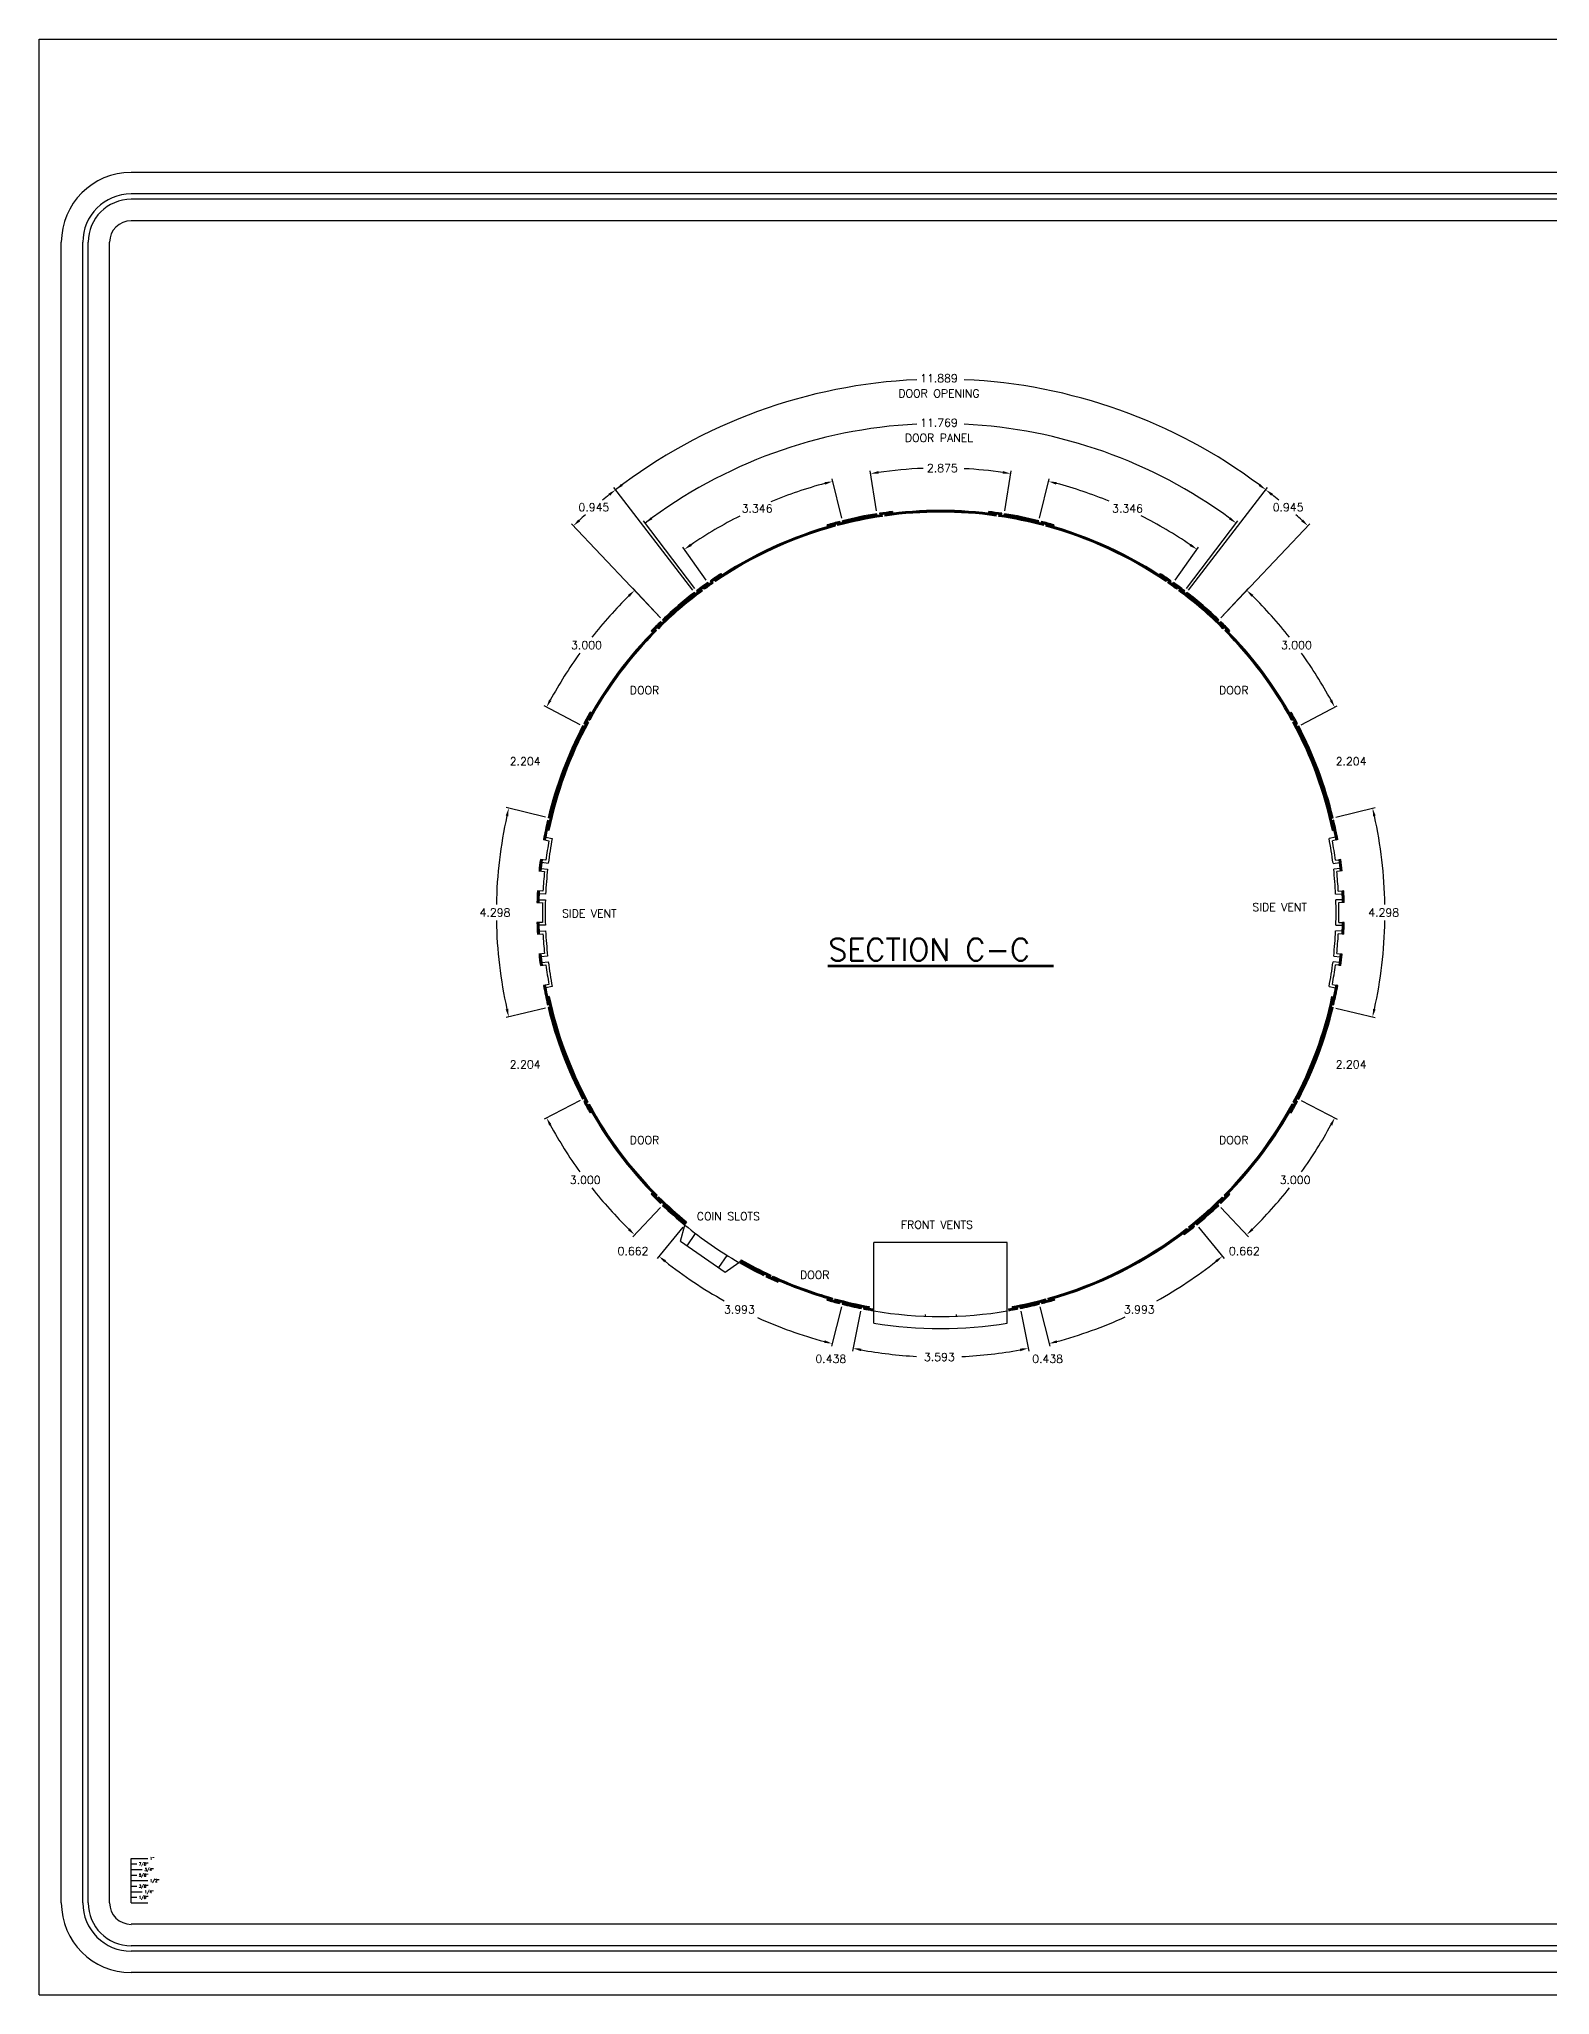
# Model space of a CAD drawing. Extents: x 0 to 68, y 0 to 44.
# Drawn here: x 0 to 34, y 0 to 44 of the extents above; entities that cross this region are included whole.
import ezdxf
from ezdxf.enums import TextEntityAlignment as Align

# ---------------------------------------------------------------- set-up
doc = ezdxf.new("R2010")
doc.units = 0
doc.layers.get('0').update_dxf_attribs({"linetype": 'CONTINUOUS'})
for name, color, linetype in [('BODY_PANELS', 2, 'CONTINUOUS'), ('DIMENSIONS', 1, 'CONTINUOUS'), ('FORM', 5, 'CONTINUOUS'), ('INNER_SKIN', 7, 'CONTINUOUS'), ('OUTER_SKIN', 7, 'CONTINUOUS'), ('OUTER_SKIN_PANELS', 2, 'CONTINUOUS')]:
    doc.layers.add(name, color=color, linetype=linetype)
doc.styles.get("Standard").update_dxf_attribs({"font": 'simplex.shx'})

msp = doc.modelspace()

# ---------------------------------------------------------------- linework, layer by layer
for p, q in [((0, 0), (0, 44)), ((0, 44), (68, 44)), ((2.071, 2.071), (2.071, 3.071)), ((2.071, 3.071), (2.446, 3.071)), ((2.071, 2.946), (2.196, 2.946)), ((2.071, 2.821), (2.321, 2.821)), ((2.071, 2.696), (2.196, 2.696)), ((2.071, 2.571), (2.446, 2.571)), ((2.071, 2.446), (2.196, 2.446)), ((2.071, 2.321), (2.321, 2.321)), ((2.071, 2.196), (2.196, 2.196)), ((2.071, 2.071), (2.446, 2.071)), ((0, 0), (68, 0))]:
    msp.add_line(p, q)
at = {"layer": 'BODY_PANELS'}
for p, q in [((11.442, 26.425), (11.481, 26.416)), ((29.136, 26.425), (29.097, 26.416)), ((11.351, 25.99), (11.474, 25.967)), ((11.402, 26.044), (11.547, 26.017)), ((29.176, 26.044), (29.031, 26.017)), ((29.227, 25.99), (29.104, 25.967)), ((11.405, 25.528), (11.281, 25.544)), ((29.173, 25.528), (29.297, 25.544)), ((11.25, 25.285), (11.374, 25.272)), ((11.257, 25.348), (11.257, 25.347)), ((11.273, 25.482), (11.272, 25.482)), ((11.297, 25.343), (11.443, 25.328)), ((11.459, 25.457), (11.312, 25.477)), ((29.119, 25.457), (29.265, 25.477)), ((29.281, 25.343), (29.134, 25.328)), ((29.328, 25.285), (29.203, 25.272)), ((29.305, 25.482), (29.305, 25.482)), ((29.321, 25.348), (29.321, 25.347)), ((11.34, 24.829), (11.215, 24.836)), ((11.399, 24.763), (11.252, 24.771)), ((29.179, 24.763), (29.326, 24.771)), ((29.238, 24.829), (29.363, 24.836)), ((11.205, 24.575), (11.33, 24.572)), ((11.246, 24.637), (11.394, 24.633)), ((29.331, 24.637), (29.184, 24.633)), ((29.373, 24.575), (29.248, 24.572)), ((11.33, 24.128), (11.205, 24.124)), ((11.215, 23.864), (11.34, 23.871)), ((11.394, 24.067), (11.246, 24.063)), ((11.252, 23.929), (11.399, 23.937)), ((29.326, 23.929), (29.179, 23.937)), ((29.184, 24.067), (29.331, 24.063)), ((29.363, 23.864), (29.238, 23.871)), ((29.248, 24.128), (29.373, 24.124)), ((11.374, 23.427), (11.25, 23.415)), ((11.443, 23.372), (11.297, 23.357)), ((29.134, 23.372), (29.281, 23.357)), ((29.203, 23.427), (29.328, 23.415)), ((11.281, 23.156), (11.405, 23.172)), ((11.312, 23.223), (11.459, 23.242)), ((29.265, 23.223), (29.119, 23.242)), ((29.297, 23.156), (29.173, 23.172)), ((11.474, 22.733), (11.351, 22.71)), ((11.547, 22.683), (11.402, 22.656)), ((29.031, 22.683), (29.176, 22.656)), ((29.104, 22.733), (29.227, 22.71)), ((11.442, 22.275), (11.481, 22.284)), ((29.136, 22.275), (29.097, 22.284)), ((14.437, 16.956), (14.532, 17.319)), ((14.437, 16.956), (15.443, 16.261)), ((14.586, 16.853), (14.775, 17.127)), ((18.789, 15.112), (18.789, 16.925)), ((21.789, 16.925), (18.789, 16.925)), ((21.789, 15.112), (21.789, 16.925)), ((15.294, 16.364), (15.483, 16.638)), ((15.443, 16.261), (15.749, 16.478))]:
    msp.add_line(p, q, dxfattribs=at)
for centre, radius, start, end in [((20.289, 24.35), 9.087, 166.8001, 169.6049), ((20.289, 24.35), 9.047, 166.8001, 169.2091), ((20.289, 24.35), 9.047, 10.7909, 13.1999), ((20.289, 24.35), 9.087, 10.3951, 13.1999), ((20.289, 24.35), 9.087, 169.2109, 169.6049), ((20.289, 24.35), 8.962, 169.6049, 172.4486), ((20.289, 24.35), 8.899, 169.2026, 172.851), ((20.289, 24.35), 8.899, 7.149, 10.7974), ((20.289, 24.35), 8.962, 7.5514, 10.3951), ((20.289, 24.35), 9.087, 10.3951, 10.7891), ((20.289, 24.35), 9.087, 172.4486, 174.0916), ((20.289, 24.35), 9.087, 5.9084, 7.5514), ((20.289, 24.35), 9.047, 172.8444, 173.6957), ((20.289, 24.35), 8.962, 174.0916, 176.9352), ((20.289, 24.35), 8.899, 173.6892, 177.3376), ((20.289, 24.35), 8.899, 2.6624, 6.3108), ((20.289, 24.35), 8.962, 3.0648, 5.9084), ((20.289, 24.35), 9.047, 6.3043, 7.1556), ((20.289, 24.35), 9.087, 176.9352, 178.5782), ((20.289, 24.35), 9.047, 177.331, 178.1824), ((20.289, 24.35), 9.047, 1.8176, 2.669), ((20.289, 24.35), 9.087, 1.4218, 3.0648), ((20.289, 24.35), 8.962, 178.5782, 181.4218), ((20.289, 24.35), 8.899, 178.1758, 181.8242), ((20.289, 24.35), 8.899, 358.1758, 1.8242), ((20.289, 24.35), 8.962, 358.5782, 1.4218), ((20.289, 24.35), 9.087, 181.4218, 183.0648), ((20.289, 24.35), 9.047, 181.8176, 182.669), ((20.289, 24.35), 8.962, 183.0648, 185.9084), ((20.289, 24.35), 8.899, 182.6624, 186.3108), ((20.289, 24.35), 8.899, 353.6892, 357.3376), ((20.289, 24.35), 8.962, 354.0916, 356.9352), ((20.289, 24.35), 9.047, 357.331, 358.1824), ((20.289, 24.35), 9.087, 356.9352, 358.5782), ((20.289, 24.35), 9.087, 185.9084, 187.5514), ((20.289, 24.35), 9.047, 186.3043, 187.1556), ((20.289, 24.35), 9.047, 352.8444, 353.6957), ((20.289, 24.35), 9.087, 352.4486, 354.0916), ((20.289, 24.35), 8.962, 187.5514, 190.3951), ((20.289, 24.35), 8.899, 187.149, 190.7974), ((20.289, 24.35), 8.899, 349.2026, 352.851), ((20.289, 24.35), 8.962, 349.6049, 352.4486), ((20.289, 24.35), 9.087, 190.3951, 193.1999), ((20.289, 24.35), 9.087, 190.3951, 190.7891), ((20.289, 24.35), 9.047, 190.7909, 193.1999), ((20.289, 24.35), 9.047, 346.8001, 349.2091), ((20.289, 24.35), 9.087, 346.8001, 349.6049), ((20.289, 24.35), 9.087, 349.2109, 349.6049), ((20.289, 24.35), 9.087, 230.6856, 240.0277), ((20.289, 24.35), 9.087, 260.4986, 279.5014), ((20.289, 24.202), 9.213, 260.6298, 279.3702)]:
    msp.add_arc(centre, radius, start, end, dxfattribs=at)
at = {"layer": 'DIMENSIONS'}
for p, q in [((14.711, 31.602), (12.935, 33.912)), ((14.711, 31.602), (12.935, 33.912)), ((18.066, 33.225), (17.844, 34.111)), ((18.844, 33.385), (18.7, 34.286)), ((21.733, 33.385), (21.878, 34.286)), ((22.512, 33.225), (22.734, 34.111)), ((25.867, 31.602), (27.643, 33.912)), ((25.867, 31.602), (27.643, 33.912)), ((13.987, 30.983), (11.98, 33.095)), ((14.759, 31.639), (13.603, 33.163)), ((25.819, 31.639), (26.975, 33.163)), ((26.591, 30.983), (28.598, 33.095)), ((15.014, 31.826), (14.487, 32.572)), ((25.564, 31.826), (26.09, 32.572)), ((13.987, 30.983), (13.358, 31.645)), ((26.591, 30.983), (27.22, 31.645)), ((12.174, 28.576), (11.364, 28.997)), ((28.404, 28.576), (29.214, 28.997)), ((11.395, 26.498), (10.508, 26.712)), ((29.183, 26.498), (30.07, 26.712)), ((17.752, 23.169), (22.826, 23.169)), ((17.752, 23.137), (22.826, 23.137)), ((11.395, 22.202), (10.508, 21.987)), ((29.183, 22.202), (30.07, 21.987)), ((12.174, 20.124), (11.364, 19.702)), ((28.404, 20.124), (29.214, 19.702)), ((13.987, 17.717), (13.358, 17.055)), ((26.591, 17.717), (27.22, 17.055)), ((14.487, 17.275), (13.908, 16.569)), ((26.091, 17.275), (26.669, 16.569)), ((18.057, 15.477), (17.834, 14.591)), ((22.521, 15.477), (22.744, 14.591)), ((18.488, 15.379), (18.308, 14.484)), ((22.09, 15.379), (22.27, 14.484))]:
    msp.add_line(p, q, dxfattribs=at)
for radius, start, end in [(12, 92.5774, 127.5644), (12, 53.2951, 87.4707), (11, 92.8119, 127.1852), (11, 53.7524, 87.2406), (10, 92.2665, 98.0525), (10, 81.9475, 86.9526), (10, 105.0947, 112.483), (10, 67.717, 74.9053), (12, 128.4238, 129.349), (12, 50.651, 51.5762), (12, 131.7733, 132.6765), (10, 116.877, 124.176), (10, 55.824, 63.1552), (12, 47.3235, 48.2267), (10, 134.5673, 141.7124), (10, 38.2876, 45.4327), (10, 144.2952, 151.4622), (10, 28.5378, 35.7048), (10, 167.4523, 178.9686), (10, 1.0314, 12.5477), (10, 181.0314, 192.5477), (10, 347.4523, 358.9686), (10, 208.541, 215.7079), (10, 324.2921, 331.459), (10, 218.2908, 225.4358), (10, 314.5642, 321.7092), (10, 231.6786, 240.8333), (10, 299.099, 308.3214), (10, 245.6565, 254.8485), (10, 285.1515, 294.554), (10, 259.6789, 266.8943), (10, 272.7172, 280.3211)]:
    msp.add_arc((20.289, 24.35), radius, start, end, dxfattribs=at)
for points in [[(13.135, 33.947), (13.098, 33.995), (12.973, 33.862)], [(17.677, 34.034), (17.692, 33.976), (17.859, 34.05)], [(18.893, 34.222), (18.884, 34.281), (18.71, 34.225)], [(21.694, 34.281), (21.685, 34.222), (21.868, 34.225)], [(22.885, 33.976), (22.901, 34.034), (22.719, 34.05)], [(27.479, 33.995), (27.443, 33.947), (27.605, 33.862)], [(12.813, 33.775), (12.85, 33.728), (12.973, 33.862)], [(27.728, 33.728), (27.765, 33.775), (27.605, 33.862)], [(12.175, 33.15), (12.134, 33.194), (12.023, 33.049)], [(13.803, 33.197), (13.767, 33.245), (13.641, 33.113)], [(26.811, 33.245), (26.775, 33.197), (26.937, 33.113)], [(28.444, 33.194), (28.403, 33.15), (28.555, 33.049)], [(14.689, 32.598), (14.654, 32.648), (14.524, 32.521)], [(25.923, 32.648), (25.889, 32.598), (26.054, 32.521)], [(13.251, 31.496), (13.292, 31.453), (13.401, 31.599)], [(27.285, 31.453), (27.327, 31.496), (27.177, 31.599)], [(11.53, 29.113), (11.477, 29.141), (11.419, 28.968)], [(29.1, 29.141), (29.047, 29.113), (29.158, 28.968)], [(10.499, 26.529), (10.557, 26.516), (10.568, 26.698)], [(30.021, 26.516), (30.079, 26.529), (30.009, 26.698)], [(10.557, 22.184), (10.499, 22.171), (10.568, 22.002)], [(30.079, 22.171), (30.021, 22.184), (30.009, 22.002)], [(11.478, 19.558), (11.531, 19.586), (11.42, 19.731)], [(29.047, 19.586), (29.1, 19.558), (29.158, 19.731)], [(13.293, 17.247), (13.251, 17.204), (13.401, 17.1)], [(27.327, 17.204), (27.285, 17.247), (27.177, 17.1)], [(14.069, 16.481), (14.107, 16.528), (13.948, 16.617)], [(26.471, 16.528), (26.508, 16.481), (26.63, 16.617)], [(17.683, 14.727), (17.668, 14.669), (17.849, 14.652)], [(18.492, 14.482), (18.503, 14.541), (18.32, 14.546)], [(22.075, 14.541), (22.086, 14.482), (22.257, 14.546)], [(22.91, 14.669), (22.895, 14.727), (22.728, 14.652)]]:
    msp.add_solid(points, dxfattribs=at)
at = {"layer": 'FORM'}
for p, q in [((65.929, 41), (2.071, 41)), ((65.929, 40.516), (2.071, 40.516)), ((65.929, 40.396), (2.071, 40.396)), ((65.929, 39.912), (2.071, 39.912)), ((0.5, 2.071), (0.5, 39.429)), ((0.984, 2.071), (0.984, 39.429)), ((1.104, 2.071), (1.104, 39.429)), ((1.588, 2.071), (1.588, 39.429)), ((65.929, 1.588), (2.071, 1.588)), ((65.929, 1.104), (2.071, 1.104)), ((65.929, 0.984), (2.071, 0.984)), ((65.929, 0.5), (2.071, 0.5))]:
    msp.add_line(p, q, dxfattribs=at)
for centre, radius, start, end in [((2.071, 39.429), 1.571, 90, 180), ((2.071, 39.429), 1.088, 90, 180), ((2.071, 39.429), 0.967, 90, 180), ((2.071, 39.429), 0.484, 90, 180), ((2.071, 2.071), 1.571, 180, 270), ((2.071, 2.071), 1.088, 180, 270), ((2.071, 2.071), 0.967, 180, 270), ((2.071, 2.071), 0.484, 180, 270)]:
    msp.add_arc(centre, radius, start, end, dxfattribs=at)
at = {"layer": 'INNER_SKIN'}
for p, q in [((17.919, 33.04), (17.908, 33.079)), ((17.977, 33.056), (17.966, 33.094)), ((18.977, 33.261), (18.971, 33.301)), ((19.031, 33.31), (19.036, 33.27)), ((21.542, 33.27), (21.547, 33.31)), ((21.601, 33.261), (21.607, 33.301)), ((22.601, 33.056), (22.611, 33.094)), ((22.669, 33.079), (22.659, 33.04)), ((15.172, 31.763), (15.15, 31.796)), ((15.199, 31.83), (15.222, 31.797)), ((25.356, 31.797), (25.378, 31.83)), ((25.405, 31.763), (25.428, 31.796)), ((14.927, 31.587), (14.903, 31.62)), ((14.975, 31.623), (14.951, 31.655)), ((25.603, 31.623), (25.627, 31.655)), ((25.651, 31.587), (25.675, 31.62)), ((13.894, 30.694), (13.866, 30.722)), ((13.936, 30.736), (13.908, 30.764)), ((26.641, 30.736), (26.67, 30.764)), ((26.712, 30.722), (26.684, 30.694)), ((12.362, 28.628), (12.327, 28.647)), ((12.356, 28.7), (12.391, 28.681)), ((28.187, 28.681), (28.222, 28.7)), ((28.215, 28.628), (28.251, 28.647)), ((11.473, 26.197), (11.434, 26.205)), ((29.105, 26.197), (29.144, 26.205)), ((11.482, 22.458), (11.443, 22.45)), ((29.096, 22.459), (29.135, 22.45)), ((12.353, 20.089), (12.318, 20.07)), ((12.346, 20.017), (12.381, 20.037)), ((28.231, 20.017), (28.196, 20.036)), ((28.225, 20.089), (28.26, 20.07)), ((13.908, 17.993), (13.879, 17.965)), ((13.95, 17.951), (13.922, 17.922)), ((26.627, 17.95), (26.656, 17.922)), ((26.67, 17.992), (26.698, 17.964)), ((14.571, 17.39), (14.546, 17.359)), ((25.821, 17.241), (25.845, 17.21)), ((25.868, 17.278), (25.892, 17.247)), ((15.801, 16.54), (15.781, 16.505)), ((16.464, 16.195), (16.447, 16.159)), ((16.501, 16.133), (16.518, 16.17)), ((17.854, 15.678), (17.843, 15.639)), ((17.911, 15.662), (17.901, 15.623)), ((18.682, 15.487), (18.675, 15.448)), ((21.895, 15.487), (21.902, 15.447)), ((22.647, 15.657), (22.658, 15.618)), ((22.716, 15.634), (22.705, 15.673))]:
    msp.add_line(p, q, dxfattribs=at)
for radius, start, end in [(9.047, 105.2546, 124.2315), (9.027, 105.2546, 124.2315), (9.008, 105.2546, 124.2315), (9.047, 98.3746, 104.8737), (9.027, 98.3746, 104.8737), (9.008, 98.3746, 104.8737), (9.047, 82.0062, 97.9938), (9.027, 82.0062, 97.9938), (9.008, 82.0062, 97.9938), (9.008, 75.1263, 81.6254), (9.027, 75.1263, 81.6254), (9.047, 75.1263, 81.6254), (9.008, 55.7685, 74.7454), (9.027, 55.7685, 74.7454), (9.047, 55.7685, 74.7454), (9.047, 124.6123, 126.1546), (9.027, 124.6123, 126.1546), (9.008, 124.6123, 126.1546), (9.008, 53.8454, 55.3877), (9.027, 53.8454, 55.3877), (9.047, 53.8454, 55.3877), (9.047, 126.5354, 134.8488), (9.027, 126.5354, 134.8488), (9.008, 126.5354, 134.8488), (9.008, 45.1512, 53.4646), (9.027, 45.1512, 53.4646), (9.047, 45.1512, 53.4646), (9.047, 135.2296, 151.2617), (9.027, 135.2296, 151.2617), (9.008, 135.2296, 151.2617), (9.008, 28.7383, 44.7704), (9.027, 28.7383, 44.7704), (9.047, 28.7383, 44.7704), (9.047, 151.6425, 168.1696), (9.027, 151.6425, 168.1696), (9.008, 151.6425, 168.1696), (9.008, 11.8304, 28.3575), (9.027, 11.8304, 28.3575), (9.047, 11.8304, 28.3575), (9.047, 192.1224, 208.2306), (9.027, 192.1224, 208.2306), (9.008, 192.1224, 208.2306), (9.008, 331.7648, 347.8793), (9.027, 331.7648, 347.8793), (9.047, 331.7648, 347.8793), (9.047, 208.6114, 224.8909), (9.027, 208.6114, 224.8909), (9.008, 208.6114, 224.8909), (9.008, 315.1044, 331.384), (9.027, 315.1044, 331.384), (9.047, 315.1044, 331.384), (9.047, 225.2718, 230.5967), (9.027, 225.2718, 230.5967), (9.008, 225.2718, 230.5967), (9.008, 308.2689, 314.7236), (9.027, 308.2689, 314.7236), (9.047, 308.2689, 314.7236), (9.008, 285.5601, 307.8881), (9.027, 285.5601, 307.8881), (9.047, 285.5601, 307.8881), (9.047, 240.1169, 244.8707), (9.027, 240.1169, 244.8707), (9.008, 240.1169, 244.8707), (9.047, 245.2515, 254.3147), (9.027, 245.2515, 254.3147), (9.008, 245.2515, 254.3147), (9.047, 254.6955, 259.7222), (9.027, 254.6955, 259.7222), (9.008, 254.6955, 259.7222), (9.008, 280.2732, 285.1792), (9.027, 280.2732, 285.1792), (9.047, 280.2732, 285.1792)]:
    msp.add_arc((20.289, 24.35), radius, start, end, dxfattribs=at)
at = {"layer": 'OUTER_SKIN'}
for p, q in [((18.091, 33.126), (18.081, 33.165)), ((18.861, 33.283), (18.854, 33.323)), ((21.717, 33.283), (21.724, 33.323)), ((22.487, 33.126), (22.497, 33.165)), ((15.073, 31.742), (15.05, 31.775)), ((25.505, 31.742), (25.528, 31.775)), ((14.773, 31.521), (14.749, 31.553)), ((14.821, 31.558), (14.797, 31.589)), ((25.757, 31.558), (25.781, 31.589)), ((25.804, 31.521), (25.829, 31.553)), ((14.057, 30.908), (14.03, 30.937)), ((26.521, 30.908), (26.548, 30.937)), ((12.265, 28.528), (12.229, 28.547)), ((28.313, 28.528), (28.349, 28.547)), ((11.495, 26.474), (11.456, 26.483)), ((29.083, 26.474), (29.122, 26.483)), ((11.495, 22.226), (11.456, 22.216)), ((29.083, 22.226), (29.122, 22.216)), ((12.265, 20.171), (12.229, 20.153)), ((28.313, 20.171), (28.348, 20.153)), ((14.058, 17.791), (14.03, 17.762)), ((26.52, 17.791), (26.548, 17.762)), ((14.552, 17.354), (14.527, 17.323)), ((26.026, 17.354), (26.051, 17.323)), ((15.774, 16.51), (15.754, 16.475)), ((16.321, 16.22), (16.303, 16.184)), ((18.082, 15.576), (18.072, 15.537)), ((18.508, 15.48), (18.5, 15.441)), ((22.07, 15.48), (22.078, 15.441)), ((22.496, 15.576), (22.506, 15.537))]:
    msp.add_line(p, q, dxfattribs=at)
for radius, start, end in [(9.087, 99.0838, 104.0633), (9.067, 99.0838, 104.0633), (9.047, 99.0838, 104.0633), (9.047, 75.9367, 80.9162), (9.067, 75.9367, 80.9162), (9.087, 75.9367, 80.9162), (9.087, 125.2073, 127.1852), (9.067, 125.2073, 127.1852), (9.047, 125.2073, 127.1852), (9.047, 52.8148, 54.7927), (9.067, 52.8148, 54.7927), (9.087, 52.8148, 54.7927), (9.087, 127.5644, 133.536), (9.067, 127.5644, 133.536), (9.047, 127.5644, 133.536), (9.047, 46.464, 52.4356), (9.067, 46.464, 52.4356), (9.087, 46.464, 52.4356), (9.087, 152.4935, 166.421), (9.067, 152.4935, 166.421), (9.047, 152.4935, 166.421), (9.047, 13.579, 27.5065), (9.067, 13.579, 27.5065), (9.087, 13.579, 27.5065), (9.087, 193.579, 207.5096), (9.067, 193.579, 207.5096), (9.047, 193.579, 207.5096), (9.047, 332.4904, 346.421), (9.067, 332.4904, 346.421), (9.087, 332.4904, 346.421), (9.087, 226.4672, 230.6473), (9.067, 226.4672, 230.6473), (9.047, 226.4672, 230.6473), (9.047, 309.3527, 313.5328), (9.067, 309.3527, 313.5328), (9.087, 309.3527, 313.5328), (9.087, 240.066, 243.9839), (9.067, 240.066, 243.9839), (9.047, 240.066, 243.9839), (9.087, 255.8798, 258.6476), (9.067, 255.8798, 258.6476), (9.047, 255.8798, 258.6476), (9.047, 281.3524, 284.1202), (9.067, 281.3524, 284.1202), (9.087, 281.3524, 284.1202)]:
    msp.add_arc((20.289, 24.35), radius, start, end, dxfattribs=at)
at = {"layer": 'OUTER_SKIN_PANELS'}
for p, q in [((17.75, 33.033), (17.738, 33.072)), ((18.032, 33.111), (18.023, 33.15)), ((18.914, 33.332), (18.92, 33.293)), ((19.206, 33.372), (19.21, 33.332)), ((21.367, 33.332), (21.372, 33.372)), ((21.658, 33.293), (21.664, 33.332)), ((22.555, 33.15), (22.545, 33.111)), ((22.839, 33.072), (22.828, 33.033)), ((15.099, 31.809), (15.122, 31.776)), ((15.344, 31.974), (15.365, 31.94)), ((25.212, 31.94), (25.234, 31.974)), ((25.456, 31.776), (25.479, 31.809)), ((14.014, 30.867), (13.986, 30.896)), ((26.564, 30.867), (26.592, 30.896)), ((13.806, 30.66), (13.777, 30.688)), ((26.772, 30.66), (26.8, 30.688)), ((12.292, 28.581), (12.257, 28.6)), ((12.434, 28.838), (12.399, 28.858)), ((28.144, 28.838), (28.179, 28.858)), ((28.285, 28.581), (28.321, 28.6)), ((11.442, 26.425), (11.481, 26.416)), ((29.136, 26.425), (29.097, 26.416)), ((11.39, 25.982), (11.351, 25.99)), ((29.227, 25.99), (29.187, 25.982)), ((11.32, 25.539), (11.281, 25.544)), ((29.297, 25.544), (29.257, 25.539)), ((11.29, 25.281), (11.25, 25.285)), ((29.328, 25.285), (29.288, 25.281)), ((11.255, 24.834), (11.215, 24.836)), ((29.363, 24.836), (29.323, 24.834)), ((11.245, 24.574), (11.205, 24.575)), ((29.373, 24.575), (29.333, 24.574)), ((11.245, 24.125), (11.205, 24.124)), ((11.255, 23.866), (11.215, 23.864)), ((29.363, 23.864), (29.323, 23.866)), ((29.373, 24.124), (29.333, 24.125)), ((11.29, 23.419), (11.25, 23.415)), ((29.328, 23.415), (29.288, 23.419)), ((11.32, 23.161), (11.281, 23.156)), ((29.297, 23.156), (29.257, 23.161)), ((11.39, 22.718), (11.351, 22.71)), ((29.227, 22.71), (29.187, 22.718)), ((11.481, 22.284), (11.442, 22.275)), ((29.097, 22.284), (29.136, 22.275)), ((12.293, 20.118), (12.257, 20.099)), ((12.434, 19.861), (12.399, 19.841)), ((28.144, 19.861), (28.178, 19.841)), ((28.285, 20.118), (28.32, 20.099)), ((13.806, 18.039), (13.778, 18.011)), ((14.014, 17.832), (13.987, 17.804)), ((26.563, 17.832), (26.591, 17.804)), ((26.8, 18.011), (26.771, 18.039)), ((26.004, 17.285), (25.979, 17.316)), ((25.772, 17.104), (25.748, 17.136)), ((16.375, 16.194), (16.357, 16.158)), ((16.641, 16.071), (16.625, 16.034)), ((17.742, 15.669), (17.73, 15.631)), ((18.024, 15.591), (18.014, 15.552)), ((18.559, 15.429), (18.567, 15.468)), ((18.764, 15.432), (18.757, 15.393)), ((21.814, 15.432), (21.82, 15.393)), ((22.011, 15.468), (22.019, 15.429)), ((22.554, 15.591), (22.564, 15.552)), ((22.837, 15.669), (22.848, 15.631)), ((19.942, 15.31), (19.941, 15.27)), ((20.636, 15.31), (20.637, 15.27))]:
    msp.add_line(p, q, dxfattribs=at)
for radius, start, end in [(9.087, 104.4425, 106.3003), (9.067, 104.4425, 106.3003), (9.047, 104.4425, 106.3003), (9.087, 96.8468, 98.7047), (9.067, 96.8468, 98.7047), (9.047, 96.8468, 98.7047), (9.047, 81.2953, 83.1532), (9.067, 81.2953, 83.1532), (9.087, 81.2953, 83.1532), (9.047, 73.6997, 75.5575), (9.067, 73.6997, 75.5575), (9.087, 73.6997, 75.5575), (9.087, 122.9703, 124.8282), (9.067, 122.9703, 124.8282), (9.047, 122.9703, 124.8282), (9.047, 55.1718, 57.0297), (9.067, 55.1718, 57.0297), (9.087, 55.1718, 57.0297), (9.087, 133.9151, 135.773), (9.067, 133.9151, 135.773), (9.047, 133.9151, 135.773), (9.047, 44.227, 46.0849), (9.067, 44.227, 46.0849), (9.087, 44.227, 46.0849), (9.087, 150.2565, 152.1144), (9.067, 150.2565, 152.1144), (9.047, 150.2565, 152.1144), (9.047, 27.8856, 29.7435), (9.067, 27.8856, 29.7435), (9.087, 27.8856, 29.7435), (9.087, 166.8001, 169.6049), (9.067, 166.8001, 169.6049), (9.047, 166.8001, 169.6049), (9.047, 10.3951, 13.1999), (9.067, 10.3951, 13.1999), (9.087, 10.3951, 13.1999), (9.087, 172.4486, 174.0916), (9.067, 172.4486, 174.0916), (9.047, 172.4486, 174.0916), (9.047, 5.9084, 7.5514), (9.067, 5.9084, 7.5514), (9.087, 5.9084, 7.5514), (9.087, 176.9352, 178.5782), (9.067, 176.9352, 178.5782), (9.047, 176.9352, 178.5782), (9.047, 1.4218, 3.0648), (9.067, 1.4218, 3.0648), (9.087, 1.4218, 3.0648), (9.087, 181.4218, 183.0648), (9.067, 181.4218, 183.0648), (9.047, 181.4218, 183.0648), (9.047, 356.9352, 358.5782), (9.067, 356.9352, 358.5782), (9.087, 356.9352, 358.5782), (9.087, 185.9084, 187.5514), (9.067, 185.9084, 187.5514), (9.047, 185.9084, 187.5514), (9.047, 352.4486, 354.0916), (9.067, 352.4486, 354.0916), (9.087, 352.4486, 354.0916), (9.087, 190.3951, 193.1999), (9.067, 190.3951, 193.1999), (9.047, 190.3951, 193.1999), (9.047, 346.8001, 349.6049), (9.067, 346.8001, 349.6049), (9.087, 346.8001, 349.6049), (9.087, 207.8888, 209.7466), (9.067, 207.8888, 209.7466), (9.047, 207.8888, 209.7466), (9.047, 330.2534, 332.1112), (9.067, 330.2534, 332.1112), (9.087, 330.2534, 332.1112), (9.087, 224.2302, 226.088), (9.067, 224.2302, 226.088), (9.047, 224.2302, 226.088), (9.047, 313.912, 315.7698), (9.067, 313.912, 315.7698), (9.087, 313.912, 315.7698), (9.047, 307.1157, 308.9735), (9.067, 307.1157, 308.9735), (9.087, 307.1157, 308.9735), (9.087, 244.3631, 246.2209), (9.067, 244.3631, 246.2209), (9.047, 244.3631, 246.2209), (9.087, 253.646, 255.5006), (9.067, 253.646, 255.5006), (9.047, 253.646, 255.5006), (9.087, 259.0267, 260.2969), (9.067, 259.0267, 260.2969), (9.047, 259.0267, 260.2969), (9.047, 279.7031, 280.9733), (9.067, 279.7031, 280.9733), (9.087, 279.7031, 280.9733), (9.047, 284.4994, 286.3572), (9.067, 284.4994, 286.3572), (9.087, 284.4994, 286.3572)]:
    msp.add_arc((20.289, 24.35), radius, start, end, dxfattribs=at)

# ---------------------------------------------------------------- texts
for s, p in [('1"', (2.496, 3.038)), ('7/8"', (2.246, 2.913)), ('5/8"', (2.246, 2.663)), ('3/4"', (2.371, 2.788)), ('3/8"', (2.246, 2.413)), ('1/8"', (2.246, 2.163)), ('1/4"', (2.371, 2.288)), ('1/2"', (2.496, 2.538))]:
    msp.add_text(s, height=0.0625).set_placement(p)
at = {"layer": 'BODY_PANELS'}
for s, p in [('SIDE VENT', (11.769, 24.241)), ('SIDE VENT', (27.306, 24.383)), ('COIN SLOTS', (14.801, 17.428)), ('FRONT VENTS', (19.395, 17.238))]:
    msp.add_text(s, height=0.18, dxfattribs=at).set_placement(p)
at = {"layer": 'DIMENSIONS'}
for s, p in [('DOOR OPENING', (20.251, 35.939)), ('11.889', (20.251, 36.28)), ('11.769', (20.251, 35.28)), ('DOOR PANEL', (20.251, 34.939))]:
    msp.add_text(s, height=0.18, dxfattribs=at).set_placement(p, align=Align.CENTER)
for s, height, p in [('2.875', 0.18, (19.98, 34.26)), ('0.945', 0.18, (12.139, 33.378)), ('3.346', 0.18, (15.811, 33.35)), ('3.346', 0.18, (24.148, 33.35)), ('0.945', 0.18, (27.761, 33.378)), ('3.000', 0.18, (11.972, 30.276)), ('3.000', 0.18, (27.948, 30.276)), ('2.204', 0.18, (10.592, 27.662)), ('2.204', 0.18, (29.179, 27.662)), ('4.298', 0.18, (9.913, 24.26)), ('4.298', 0.18, (29.913, 24.26)), ('SECTION C-C', 0.5, (17.76, 23.267)), ('2.204', 0.18, (10.592, 20.842)), ('2.204', 0.18, (29.179, 20.842)), ('3.000', 0.18, (11.943, 18.243)), ('3.000', 0.18, (27.918, 18.243)), ('0.662', 0.18, (13.019, 16.644)), ('0.662', 0.18, (26.777, 16.644)), ('3.993', 0.18, (15.414, 15.329)), ('3.993', 0.18, (24.412, 15.329)), ('0.438', 0.18, (17.471, 14.22)), ('3.593', 0.18, (19.913, 14.26)), ('0.438', 0.18, (22.349, 14.22))]:
    msp.add_text(s, height=height, dxfattribs=at).set_placement(p)
at = {"layer": 'OUTER_SKIN_PANELS'}
for p in [(13.293, 29.262), (26.555, 29.262), (13.293, 19.141), (26.555, 19.141), (17.124, 16.108)]:
    msp.add_text('DOOR', height=0.18, dxfattribs=at).set_placement(p)

doc.saveas('drawing.dxf')
